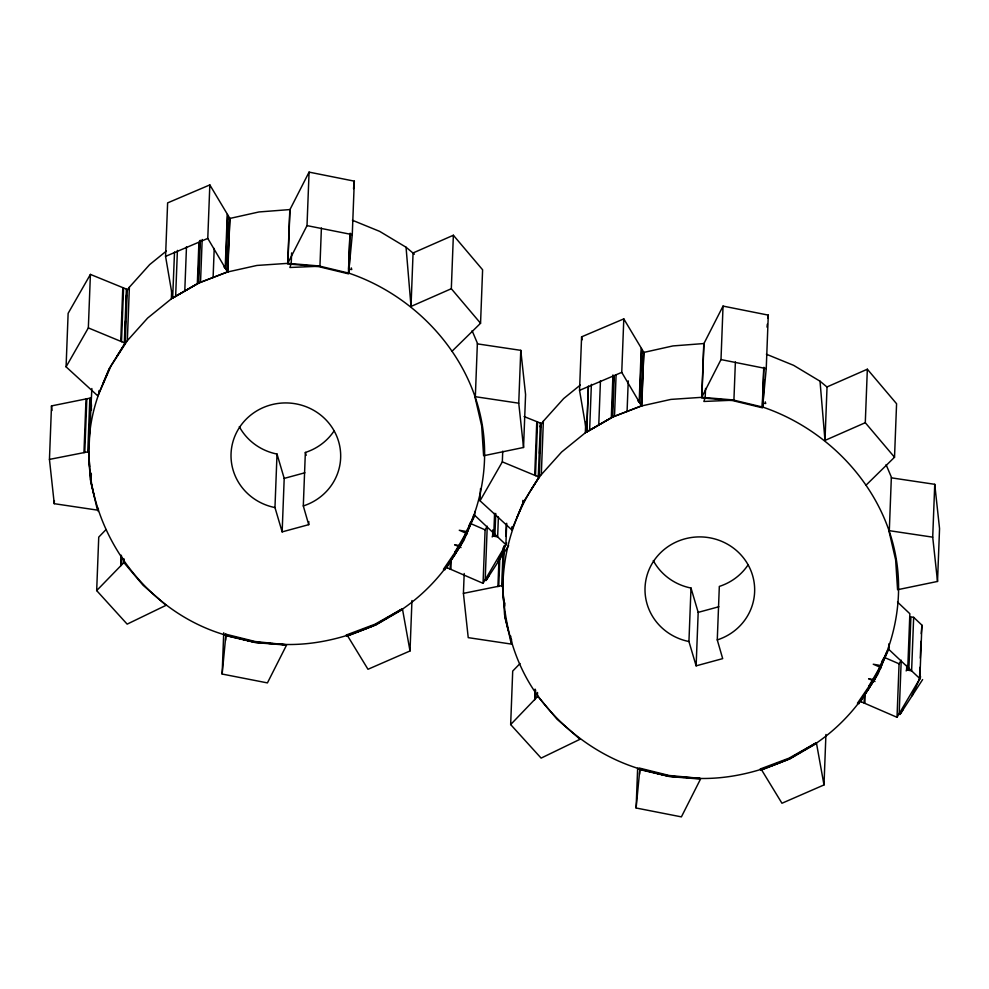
<?xml version="1.0" encoding="UTF-8"?>
<svg xmlns="http://www.w3.org/2000/svg" width="989" height="989" viewBox="0 0 989 989"><rect width="100%" height="100%" fill="white"/><g stroke="black" fill="none" stroke-linecap="round" stroke-linejoin="round"><path stroke-width="1.48" d="M90.679 397.998L88.627 451.478L90.58 480.802L97.441 510.126L54.259 503.685L49.45 459.403L51.502 405.91L90.679 397.998L91.483 410.386M54.259 503.685L54.37 500.619M66.078 366.832L68.13 313.34L90.407 274.41L127.321 289.468L125.269 342.96L109.519 368.069L97.8 395.872L66.078 366.832L88.342 327.903L90.407 274.41M83.954 452.628L86.006 399.148M84.77 452.468L86.834 398.975M49.45 459.403L87.774 451.874L89.826 398.394M89.183 444.803L91.853 388.529M90.506 479.702L90.741 473.595M90.889 480.815L91.186 473.175M91.112 480.048L91.347 473.929M239.82 638.585C133.058 617.26 61.12 497.207 98.912 393.597L99.036 390.544M98.232 511.461L98.356 508.408M123.959 559.242L124.466 563.248L143.022 585.191L166.09 605.293L127.148 624.133L96.675 590.594L98.739 537.114L106.046 529.572M120.745 341.329L122.797 287.836M121.511 341.65L123.576 288.158M125.269 342.96L124.33 342.812L126.382 289.332M125.096 330.091L125.442 320.918M126.098 304.105L126.444 294.945M98.912 393.597L110.966 366.041L127.334 340.661L129.386 287.169L149.685 264.582L166.3 251.107M120.72 565.844L121.128 555.15M121.288 565.251L121.647 556.09M96.675 590.594L123.378 563.1L123.563 558.525M124.033 562.518L124.144 559.465M165.571 256.374L167.623 202.893L209.829 184.918L229.856 218.408L227.804 271.888L199.469 282.669L172.667 297.936L165.571 256.374L207.777 238.411L209.829 184.918M127.334 340.661L147.633 318.062L171.357 298.826L171.653 291.186M172.667 297.936L174.521 252.022M175.646 296.218L177.414 250.378M184.782 291.026L186.488 246.706M197.33 283.744L198.913 242.49M199.667 240.574L198.023 283.361L173.063 297.837M198.727 283.089L200.371 240.302M200.532 282.261L202.176 239.474M213.105 277.476L214.217 248.449M225.208 267.957L227.26 214.465M225.628 268.662L227.68 215.182M185.376 290.679L197.924 283.398L226.679 272.185L226.802 269.132M227.804 271.888L227.136 271.221L229.188 217.741M227.519 272L229.856 218.408M222.142 674.041L225.838 635.606L255.471 642.615L286.55 645.1L267.426 682.904L222.142 674.041L223.724 632.775M225.603 640.254L225.838 634.147M308.828 521.599L308.716 524.664L282.149 531.884L274.967 507.555L277.019 454.062A54.84 52.85 2.2 0 1 239.289 426.618M287.762 263.358L289.814 209.866L309.075 172.123L354.322 181.148L352.269 234.628L348.548 273.854L318.409 266.573L287.478 263.915L307.01 225.616L309.075 172.123M226.679 272.185L256.917 265.448L287.886 263.346L289.962 209.569L258.97 211.955L228.731 218.693M291.631 252.924L291.223 263.63L289.876 267.487L319.942 266.214L321.4 228.014M282.149 531.884L284.202 478.392L277.019 454.062M308.716 524.664L303.302 505.935L305.354 452.455A54.84 52.85 2.2 0 0 334.183 430.771M348.425 273.038L349.958 233.317M349.958 234.059L348.598 269.206L351.763 269.552L351.268 267.883M389.95 616.407L402.202 609.286C460.651 569.392 493.734 495.996 482.409 425.814C470.888 355.088 416.097 295.995 348.981 273.174L349.859 250.254M350.329 238.028L350.514 233.441M453.37 235.246L451.318 288.726L411.016 306.442L413.068 252.961L453.37 235.246L482.607 269.787L480.555 323.267L451.936 351.33M410.015 650.96L402.548 609.447L375.882 624.949L347.658 635.964L367.982 669.281L410.015 650.96L411.956 600.533M506.702 523.268L505.886 544.655L483.052 583.325L447.325 567.847L447.436 564.793M450.119 569.058L450.415 561.418M450.885 569.392L451.293 558.686M447.325 567.847L446.385 567.686L454.779 554.792L454.903 551.726M463.297 541.44L463.421 538.387M463.421 593.363L502.597 585.451L504.563 614.775L511.424 644.099L468.23 637.645L463.421 593.363L464.187 573.496M466.796 533.516L466.919 530.463M467.686 528.633L467.574 531.686L459.267 530.252L467.414 533.788M454.779 554.792L463.989 540.167L469.256 527.706L469.367 524.652M475.338 396.713L477.378 343.171L472.099 330.685M473.422 518.298L473.533 515.244M469.256 527.706L474.732 515.331L474.757 511.461M524.096 416.554L541.304 423.44L539.24 476.921L523.49 502.029L511.77 529.844L480.048 500.805L480.518 488.578M483.052 583.325L485.104 529.844L487.243 526.235L485.191 579.715L486.007 580.494L508.655 545.607M492.843 529.881L492.609 535.989L497.64 536.854L498.394 516.987M494.587 513.378L493.82 533.244L492.176 536.965M495.749 513.452L494.871 536.384L495.316 534.666M480.048 500.805L502.325 461.863L502.733 451.169M497.924 586.601L499.037 557.561M498.753 586.44L499.804 558.933M501.744 585.847L503.216 547.646M503.611 600.669L502.548 586.564L504.13 545.718M653.791 772.557C608.556 762.816 568.143 735.284 540.006 698.815C507.147 655.559 498.493 599.618 504.39 546.682M505.849 536.397L506.319 524.17M504.773 606.034L504.897 602.981M504.798 616.308L504.922 613.254M508.309 630.834L505.02 617.729L505.144 612.488M511.77 529.844L511.882 526.791M518.743 403.191L474.905 396.638L481.668 425.876L483.609 455.744L523.54 447.473L518.743 403.191L520.77 350.341L477.366 343.863M510.633 640.835L510.819 636.248M511.474 642.566L511.548 639.401M510.658 724.566L537.818 696.268L556.992 719.164L580.061 739.253L541.119 758.106L510.658 724.566L512.71 671.074L520.029 663.545M523.54 447.473L525.579 394.623L520.77 350.341M517.062 517.259L522.724 503.525L522.897 500.372M534.715 475.289L536.767 421.809M535.494 475.61L537.546 422.13M539.24 476.921L538.3 476.785L540.365 423.292M531.068 489.951L538.535 477.811L538.832 470.171M539.475 453.358L539.833 444.197M540.476 427.384L541.304 423.44M502.869 586.415C503.574 546.188 517.259 506.838 541.304 474.633L543.369 421.141L563.668 398.555L580.271 385.08M534.69 699.816L535.111 689.11M535.272 699.223L535.618 690.05M537.361 697.072L537.534 692.485M579.542 390.346L581.594 336.853L623.799 318.891L643.827 352.381L641.774 405.861L613.452 416.629L586.638 431.909L579.542 390.346L621.747 372.371L623.799 318.891M541.304 474.633L561.604 452.035L585.327 432.786L585.748 422.093M586.638 431.909L588.406 386.069L586.737 431.834M589.617 430.19L591.385 384.35M598.765 424.986L600.459 380.678M611.301 417.717L612.945 374.93M613.588 376.067L612.006 417.333L587.046 431.797M612.698 417.061L614.293 375.795M614.503 416.233L616.098 374.967M627.075 411.449L628.25 380.889M639.178 401.93L641.243 348.437M639.599 402.634L641.651 349.142M599.359 424.652L611.894 417.37L640.649 406.158L640.773 403.092M641.774 405.861L641.119 405.193L643.171 351.713M641.502 405.96L643.827 352.381M636.112 808.001L639.821 769.578L669.442 776.575L700.521 779.06L681.396 816.877L636.112 808.001L637.645 768.268M639.574 774.226L639.834 768.836M748.166 564.744A54.84 52.85 2.2 0 1 719.324 586.415L717.272 639.908L722.687 658.625L696.132 665.844L688.937 641.515L691.002 588.035A54.84 52.85 2.2 0 1 653.272 560.59M701.733 397.318L703.785 343.838L723.046 306.096L768.292 315.12L766.24 368.6L762.531 407.827L732.379 400.545L701.448 397.887L720.993 359.576L723.046 306.096M640.649 406.158L670.888 399.408L701.856 397.318L703.945 343.542L672.94 345.927L642.714 352.665M705.553 388.43L705.194 397.59L703.859 401.46L733.912 400.174L735.383 361.974M696.132 665.844L698.185 612.364L691.002 588.035M762.272 406.108L763.731 367.896M762.408 407.011L763.928 367.278M803.921 750.367L816.172 743.258C874.622 703.364 907.704 629.968 896.38 559.774C884.871 489.048 830.08 429.968 762.952 407.147L764.015 379.64M867.341 369.218L865.288 422.699L824.987 440.414L827.039 386.922L867.341 369.218L896.578 403.747L894.526 457.239L865.919 485.29M823.998 784.932L816.518 743.419L789.852 758.922L761.629 769.937L781.953 803.253L823.998 784.932L825.926 734.493M908.903 668.824L910.906 616.864L913.663 617.334L921.909 625.135L919.857 678.627L897.023 717.297L861.295 701.819L861.419 698.753M864.089 703.018L864.386 695.378M864.856 703.352L865.276 692.659M861.295 701.819L860.356 701.658L868.762 688.752L868.874 685.698M880.766 667.488L880.89 664.435M881.718 661.072L881.545 665.659L873.25 664.225L881.384 667.748M868.762 688.752L877.96 674.139L883.226 661.678L883.35 658.625M889.309 530.673L891.361 477.131L886.082 464.657M888.616 648.487L888.79 643.901M883.226 661.678L888.703 649.303L888.913 644.593M897.023 717.297L899.075 663.804L901.226 660.207L899.162 713.687L899.978 714.454L922.626 679.567M906.765 665.374L906.592 669.961L911.611 670.826L913.663 617.334M919.473 679.542L919.943 667.315M920.289 658.142L920.932 641.329M921.229 633.689L921.909 625.135M932.714 537.163L888.876 530.611L895.638 559.836L897.579 589.716L937.523 581.445L932.714 537.163L934.741 484.313L891.349 477.835M937.523 581.445L939.55 528.596L934.741 484.313M88.651 451.763L89.64 466.697M287.886 263.346L318.829 265.942L348.981 273.174M502.548 586.564L502.622 585.735M701.856 397.318L732.8 399.915L762.952 407.147M353.53 188.664L354.322 181.148M767.019 327.136L767.34 324.132M767.983 318.124L768.292 315.12M474.732 515.331L505.985 544.754M888.703 649.303L919.955 678.714M908.842 670.344L909.299 668.626M103.091 383.287L109.186 368.835M506.652 542.825L497.826 561.975M920.635 676.785L911.796 695.947M498.592 561.047L499 560.12M906.159 670.938L907.803 667.216L909.855 613.736L897.518 602.066M912.575 695.02L912.983 694.093M285.969 644.741L255.236 641.527L225.146 634.036L225.393 635.754M123.378 563.1L123.848 562.296M466.091 533.207L455.274 551.417L456.325 552.406M880.062 667.179L869.244 685.377L870.308 686.378M117.098 355.991L125.121 343.195M522.724 503.525L523.169 502.808M127.321 289.468L126.617 290.358M486.007 580.494L489.209 575.462M899.978 714.454L903.192 709.434M126.938 290.976L129.386 287.169M540.093 426.222L543.369 421.141M444.593 569.516L461.146 544.716L473.311 517.099L460.515 544.333L443.455 569.293L445.223 569.639M858.563 703.476L875.129 678.689L887.281 651.071L874.499 678.306L857.438 703.266L859.206 703.599M538.535 477.811L539.092 477.168M171.357 298.826L184.053 291.458M585.327 432.786L598.024 425.418M388.776 617.087L375.635 624.714L362.53 629.82L375.326 624.863L401.794 609.088L375.041 624.195L346.138 635.074L347.386 636.335M802.747 751.047L789.605 758.674L776.513 763.792L789.296 758.823L815.777 743.06L789.012 758.167L760.121 769.046L761.357 770.307M87.774 451.874L88.627 451.478M376.661 624.084C344.098 638.956 307.95 647.387 272.086 643.616M790.631 758.056C758.069 772.928 721.933 781.359 686.069 777.589M346.879 635.927L361.096 630.376M760.85 769.899L775.067 764.349M284.202 478.392L304.859 472.779M698.185 612.364L718.842 606.752M285.957 644.766L255.075 642.22L241.662 639.03L254.729 642.17L270.38 643.48M684.351 777.453L668.7 776.13L655.633 772.99L669.219 776.204M762.581 403.178L765.733 403.524L765.251 401.843M460.614 545.829L454.643 544.803L461.01 547.572M874.585 679.802L868.626 678.775L874.993 681.532M307.01 225.616L352.269 234.628M720.993 359.576L766.24 368.6M256.621 642.343L225.307 635.136M670.604 776.316L639.277 769.108M241.662 639.03L255.249 642.232M655.633 772.99L669.046 776.192L700.138 778.355L669.219 775.487L639.129 768.008L639.376 769.726M766.376 354.223L793.635 365.349L820.017 381.198L827.323 387.292M352.405 220.25L379.665 231.377L406.046 247.225L414.391 254.198M502.325 461.863L538.3 476.785M88.342 327.903L124.33 342.812M885.093 657.747L899.075 663.804M469.726 523.169L485.104 529.844M637.917 400.978L639.339 402.041M223.947 267.005L225.368 268.068M865.288 422.699L894.526 457.239M451.318 288.726L480.555 323.267M621.747 372.371L641.119 405.193M207.777 238.411L227.136 271.221M305.354 452.455L306.182 455.336M94.338 496.874L90.778 481.618M504.971 617.074L504.749 615.591M581.594 336.853L582.101 339.833M51.502 405.91L51.997 410.497M820.017 381.198L824.987 440.414M406.046 247.225L411.016 306.442M90.951 398.963L91.507 406.43M274.967 507.555A54.84 52.85 2.2 0 1 239.066 428.076A54.84 52.85 2.2 0 1 328.744 422.971A54.84 52.85 2.2 0 1 303.302 505.935M688.937 641.515A54.84 52.85 2.2 0 1 653.049 562.049A54.84 52.85 2.2 0 1 742.714 556.931A54.84 52.85 2.2 0 1 717.272 639.908"/></g></svg>
